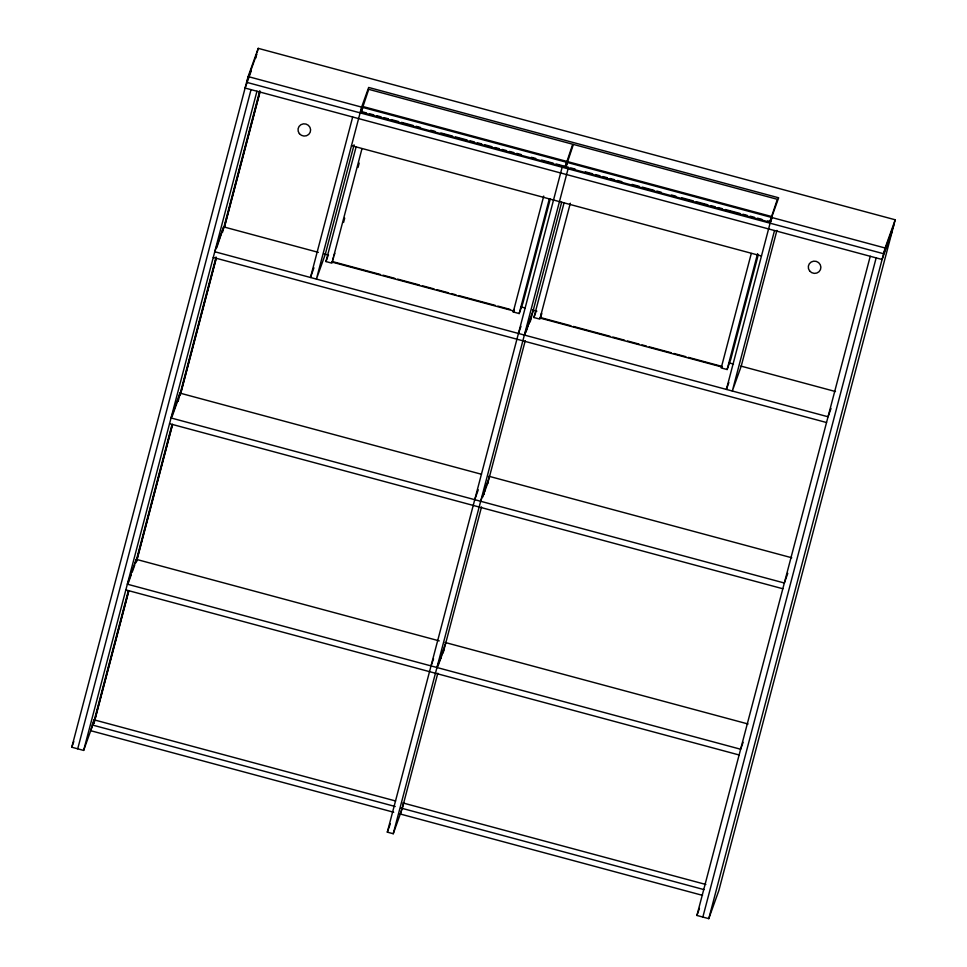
<?xml version="1.0" encoding="UTF-8"?>
<svg xmlns="http://www.w3.org/2000/svg" width="967" height="967" viewBox="0 0 967 967"><rect width="100%" height="100%" fill="white"/><g stroke="black" fill="none" stroke-linecap="round" stroke-linejoin="round"><path stroke-width="1.45" d="M93.243 723.594L83.645 750.416L71.788 747.213L248.12 76.574L258.225 48.35L895.212 219.787L718.88 890.426L708.775 918.65L696.917 915.459L870.24 256.291M255.578 58.395L256.714 54.092L246.609 82.316L883.608 253.741L893.713 225.516M257.089 52.653L258.225 48.35M77.711 748.821L251.033 89.641M83.645 750.416L256.956 91.236M395.588 800.978L94.041 719.823L90.705 730.701L393.702 812.244M92.917 724.138L94.041 719.823M135.114 563.64L136.238 559.337L439.236 640.879M178.822 397.413L179.947 393.11L481.493 474.265M318.348 252.363L223.655 226.882L216.717 247.806M93.751 722.192L128.26 590.934M135.537 563.229L171.969 424.682M178.109 401.353L216.064 256.98M222.579 232.189L259.772 90.729M93.835 723.461L128.732 590.728M136.407 561.549L172.452 424.44M180.128 395.261L216.173 258.153M224.235 227.523L259.905 91.865M93.98 723.425L128.889 590.692M136.552 561.513L172.61 424.404M180.66 393.762L215.943 259.567M224.38 227.475L260.05 91.829M352.677 117.007L310.48 277.493L313.937 267.823M361.102 112.184L368.729 89.339L572.706 144.24L565.079 167.086L361.102 112.184L362.988 106.926M354.079 144.82L325.299 254.236L316.414 279.088L361.622 107.119L368.669 87.453L778.653 197.788L771.606 217.454L726.386 389.423L728.864 382.521M361.972 148.713L331.886 263.157L325.952 261.561L356.049 147.117M332.829 260.147L333.579 257.27M343.563 222.47L344.699 218.131M358.032 167.424L359.18 163.072M550.271 198.997L522.845 303.3L519.17 313.562L513.247 311.966L543.72 196.071M519.17 313.562L549.268 199.117M401.643 810.273L393.243 833.735L387.32 832.14L562.141 167.231M565.755 167.267L573.383 144.421L777.359 199.311L769.72 222.156L565.755 167.267L567.17 163.314M393.243 833.735L568.076 168.826M441.303 655.336L439.804 661.077L444.337 648.398M483.5 494.85L485.011 489.109M527.208 328.623L528.719 322.881M439.985 660.57L441.496 654.828M483.693 494.342L485.192 488.601M527.777 326.677L528.901 322.374M400.302 814.021L403.65 803.154M402.139 808.883L437.809 673.213M443.164 652.87L481.518 506.974M487.634 483.73L525.226 340.747M530.194 321.878L561.67 202.176M570.312 203.227L539.84 319.122L533.917 317.527L564.003 203.082M540.783 316.112L541.544 313.235M751.286 253.487L721.201 367.931L727.124 369.527L730.798 359.265L758.225 254.962M727.124 369.527L757.596 253.632M774.519 230.533L732.321 391.019L741.218 366.179L776.912 230.4M702.852 917.054L876.162 257.887M708.775 918.65L885.107 247.999L895.212 219.787M251.166 71.111L245.098 88.045L882.097 259.482L892.203 231.258M223.655 226.882L214.759 251.734L828.042 416.777L831.004 408.497M179.947 393.11L171.05 417.962L784.334 583.004L787.791 573.346M172.017 416.789L178.436 398.851M136.238 559.337L127.354 584.189L740.625 749.232L743.091 742.33M128.309 583.016L131.27 574.736M132.261 571.981L134.739 565.079M71.788 747.213L73.806 741.58M360.111 112.861L362.129 107.24M325.952 261.561L328.248 255.143M333.966 255.832L334.848 253.354M513.247 311.966L514.166 309.404M565.079 167.086L566.952 161.815M518.433 333.458L520.959 326.411M524.368 335.053L533.264 310.214M525.879 332.334L527.39 328.115M528.719 324.404L531.246 317.357M533.917 317.527L536.214 311.12M474.724 499.685L478.254 489.822M540.855 316.306L541.738 313.828M480.659 501.281L489.556 476.429M482.678 497.159L488.045 482.17M431.016 665.912L433.542 658.865M436.951 667.508L445.847 642.656M437.966 666.203L439.477 661.972M387.32 832.14L390.342 823.691M769.72 222.156L771.606 216.898M770.095 223.196L772.113 217.575M696.917 915.459L699.443 908.4M362.613 106.443L566.577 161.344M567.254 161.525L771.231 216.415M248.12 76.574L885.107 247.999M360.655 111.362L366.493 112.934M369.406 113.719L373.782 114.892M376.695 115.677L381.083 116.862M383.996 117.648L388.371 118.82M391.297 119.606L398.585 121.576M401.498 122.362L413.175 125.492M416.088 126.278L420.476 127.463M430.69 130.207L435.065 131.391M440.892 132.963L452.568 136.093M455.481 136.879L467.158 140.022M470.083 140.807L474.459 141.992M477.372 142.778L481.747 143.95M484.672 144.736L491.961 146.706M494.874 147.492L499.262 148.664M502.175 149.45L506.551 150.622M509.476 151.408L513.852 152.593M516.765 153.378L521.14 154.551M531.354 157.307L535.73 158.479M541.568 160.051L553.245 163.193M556.158 163.979L568.608 167.327M570.748 167.907L575.123 169.08M585.337 171.836L592.638 173.794M595.551 174.58L599.927 175.752M602.852 176.538L607.228 177.723M610.141 178.508L614.516 179.681M617.442 180.466L621.817 181.651M632.031 184.395L639.32 186.353M642.245 187.139L653.91 190.281M656.835 191.067L661.21 192.252M671.424 194.996L675.8 196.18M681.638 197.751L693.303 200.882M696.228 201.668L707.892 204.811M710.818 205.596L715.193 206.781M718.106 207.567L722.482 208.739M725.407 209.525L739.997 213.453M742.91 214.239L747.286 215.411M750.211 216.197L754.586 217.382M757.499 218.167L761.875 219.34M767.713 220.911L770.626 221.697M351.492 145.654L761.476 255.989M324.175 253.934L328.538 255.107M520.826 306.865L525.202 308.038M532.479 309.996L536.854 311.169M729.142 362.927L733.506 364.1M740.795 366.058L835.476 391.538M332.455 261.574L380.333 274.459M383.029 275.184L394.838 278.363M397.606 279.112L419.509 284.999M422.398 285.785L434.074 288.928M436.915 289.689L448.652 292.844M451.42 293.593L455.94 294.814M458.672 295.551L495.322 305.403M497.848 306.092L509.911 309.331M540.408 317.539L570.881 325.746M573.479 326.447L610.044 336.286M612.86 337.036L624.561 340.191M627.438 340.964L639.102 344.107M641.967 344.868L646.403 346.065M649.22 346.827L671.195 352.737M673.89 353.463L685.772 356.666M688.395 357.367L722.24 366.481M331.778 262.009L514.081 311.072M539.743 317.974L722.035 367.037M213.248 257.464L826.531 422.519M488.77 476.223L791.768 557.766M169.551 423.691L782.823 588.746M445.062 642.451L748.059 723.993M125.843 589.918L739.114 754.973M402.864 802.936L705.862 884.479M92.203 724.96L395.201 806.502M401.027 808.074L704.024 889.616M399.528 813.815L702.526 895.357M809.657 270.978A6.322 6.104 19.7 0 0 820.451 269.636A6.322 6.104 19.7 0 0 813.658 261.175A6.322 6.104 19.7 0 0 809.657 270.978M299.383 133.651A6.322 6.104 19.7 0 0 310.177 132.31A6.322 6.104 19.7 0 0 303.384 123.849A6.322 6.104 19.7 0 0 299.383 133.651"/></g></svg>
